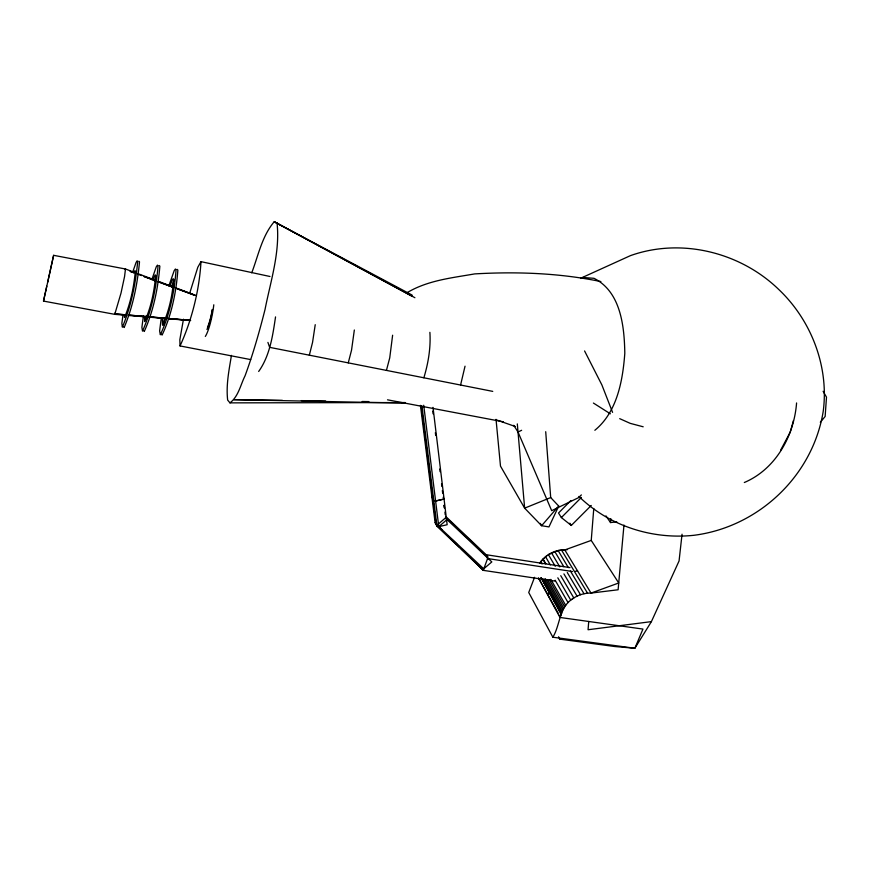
<?xml version="1.0" encoding="UTF-8"?>
<svg xmlns="http://www.w3.org/2000/svg" width="870" height="870" viewBox="0 0 870 870"><rect width="100%" height="100%" fill="white"/><g stroke="black" fill="none" stroke-linecap="round" stroke-linejoin="round"><path stroke-width="1.3" d="M124.149 314.886L124.508 317.55C130.641 302.978 133.86 286.85 135.35 271.103L134.948 270.646L134.197 271.788M392.62 335.211L389.738 357.853L386.432 370.392M682.047 534.213L679.068 560.954L651.402 621.626L634.861 648.259L552.863 637.221C559.997 625.486 559.062 609 570.764 600.104C576.473 595.58 583.705 592.872 591.024 593.079L618.733 582.987L591.241 540.411L593.775 508.493M354.34 330.002L351.534 350.175L348.261 362.866M588.729 621.474L588.066 629.739L651.402 621.626M796.583 402.951C794.06 435.924 775.67 469.18 744.318 482.513M616.797 521.869L610.512 522.565L610.838 518.694M315.234 324.684L312.558 342.356L309.339 355.178M623.975 525.078L618.113 589.773L591.024 593.079L564.804 549.938C554.962 549.677 545.164 554.864 539.791 563.107L540.292 562.346M164.082 319.399L163.81 324.978M162.331 319.051L162.516 325.206C169.193 311.025 172.477 294.821 173.652 279.205L173.173 278.726L172.325 279.846L170.15 285.425M275.54 316.908C272.756 335.624 269.896 355.721 258.673 371.468M144.474 316.549L144.67 321.541C151.097 307.186 154.349 291.026 155.665 275.355L155.23 274.887L153.316 278.661M145.997 319.225L146.345 315.734M161.081 319.497L159.623 330.915L160.33 334.743C169.791 314.701 174.446 291.754 176.088 269.656L175.403 269.015L174.196 270.635L168.867 285.838M143.419 315.853L141.897 327.294L142.506 331.111C151.608 310.818 156.208 287.937 158.068 265.763L157.426 265.132L156.285 266.775L151.815 279.705M123.04 314.494L121.865 323.368L122.355 327.185C131.065 306.566 135.611 283.74 137.699 261.457L137.134 260.837L136.068 262.501L132.751 271.973M465.037 366.183L460.578 385.029M231.442 355.384C229.038 370.12 225.939 385.105 227.657 400.08L229.963 402.864L405.202 402.549M125.541 315.223L114.753 314.342L43.5 301.085L46.784 286.197M135.589 272.799L125.476 269.004L53.625 255.323L47.665 282.304M183.472 319.203L179.829 339.757L180.046 345.934L250.69 359.593M53.625 255.323L43.5 301.085M423.864 377.787C428.29 363.105 430.889 347.695 429.889 332.34M793.451 420.525L790.254 432.107L780.738 449.986M189.888 292.624L197.816 267.242L200.992 261.652L269.994 276.497M154.425 281.01L156.198 276.388M251.745 272.821C258.303 255.584 262 236.085 274.213 221.741L414.903 297.714M171.564 286.774L174.087 280.216M483.731 568.806L437.121 525.099L445.386 517.987L491.811 561.922L483.731 568.806L483.252 570.133L436.979 526.285L435.098 522.511L420.438 405.355M486.537 556.572L487.581 558.54L483.241 570.35L555.071 581.106M534.561 577.299L528.732 592.503L552.863 637.221M820.323 422.265L825.141 416.48L826.5 397.177L823.118 391.293M540.27 523.392L541.608 525.719L548.948 526.915L558.779 505.916L541.608 525.719L524.643 508.156L500.489 466.113L496.03 419.351M125.041 269.493L125.476 269.004L124.562 276.54L121.017 293.07L114.753 314.342L114.699 313.211M570.829 500.609L558.518 513.006L561.367 517.563L571.296 525.458L591.252 505.47M561.367 517.563L581.388 497.444M581.367 494.921L578.506 497.683L551.689 510.679L518.02 432.031L513.713 425.31M546.838 555.756L540.716 561.694L542.064 564.054M180.046 345.934C191.889 320.062 199.35 290.047 200.992 261.652M447.039 519.564L438.784 526.665L436.979 526.285L421.972 406.072M229.963 402.864C238.489 396.481 240.49 384.91 245.046 375.84C253.018 354.166 259.358 331.948 265.013 309.568C270.581 281.173 280.227 252.202 277.041 223.014M572.134 599.136L573.798 597.94L560.758 575.69M594.841 430.28C617.156 412.043 622.757 380.69 624.801 353.361C624.377 326.544 620.875 291.787 593.982 278.302L583.204 277.519L580.834 278.498M567.392 549.644L558.116 550.547L548.404 554.603L555.267 566.316M518.02 432.031L521.641 430.28M406.605 292.962C427.344 280.401 451.389 277.976 474.737 273.898C516.889 271.483 559.443 273.039 600.876 281.565M581.182 278.008L630.435 255.639C681.232 237.51 740.392 252.191 778.824 289.547C811.308 320.377 829.066 366.455 823.248 411.14C812.906 475.749 758.629 527.057 693.966 535.289C652.076 539.715 609.25 525.98 578.898 496.465M558.54 505.872L550.699 497.575L524.643 508.156L517.313 423.907M564.804 549.938L591.241 540.411M432.912 498.847L431.933 496.835L433.793 500.587L435.62 500.989L444.07 499.032L433.01 407.367M435.62 500.989L444.07 499.054L447.147 524.719L438.784 526.665L423.723 405.257M558.573 636.775L559.867 639.145L562.912 638.569M282.424 400.352L233.791 399.656L405.431 403.125M301.335 400.624L325.652 400.972M362.127 401.494L368.88 401.592M128.238 315.451L147.139 316.995M149.836 317.224L166.029 318.55M168.726 318.779L190.312 320.551M166.29 318.289L128.619 315.081L190.595 320.432M168.987 318.518L190.519 320.356M643.191 426.789L630.239 423.364L619.69 418.655M559.867 639.145L614.894 646.54L634.861 648.259L642.952 629.075L560.65 617.548L559.388 615.286M487.581 558.54L572.504 571.536M485.536 554.614L570.013 567.621M387.509 399.819L503.447 421.83M492.746 391.38L269.635 347.347L267.916 342.399M515.268 426.507L496.368 419.873M137.71 274.18L141.516 275.583M157.992 281.673L173.195 287.296M194.739 295.256L177.001 288.699L194.826 295.332M158.025 281.706L173.25 287.35M138.123 273.745L155.828 280.39M158.362 281.336L196.294 295.572M412.086 295.05L274.213 221.741L412.423 296.431M610.359 413.815L593.405 403.049M177.165 269.385L177.861 270.026C176.229 292.124 171.575 315.07 162.081 335.08L161.439 334.232M445.897 516.639L487.809 556.332M445.918 517.552L487.929 557.355M435.13 522.653L441.993 530.091M451.824 539.411L456.739 544.076M465.591 552.461L471.486 558.061M437.447 525.697L439.361 527.557M447.941 535.931L459.393 547.089M461.296 548.948L483.241 570.35L482.295 568.306M159.21 265.513L159.852 266.144C158.014 288.307 153.414 311.188 144.268 331.459L143.691 330.622M138.928 261.217L139.504 261.837C137.438 284.109 132.882 306.947 124.138 327.522L123.627 326.696M605.944 515.866L610.512 522.565M569.85 523.174L571.296 525.458M545.642 563.521L542.956 559.073L545.664 563.771M561.487 550.025L587.544 593.177M558.116 550.547L568.338 567.588M570.383 571.003L584.009 593.721M554.766 551.504L563.803 566.685M567.273 572.525L580.486 594.721M551.504 552.863L559.791 566.892M563.934 573.917L577.06 596.135M545.533 556.691L550.308 564.902M557.811 577.811L570.764 600.104M555.158 580.236L568.045 602.584M550.84 579.376L565.674 605.313M549.22 579.627L564.695 606.771M547.6 579.877L563.716 608.228M545.338 578.659L562.966 609.761M543.967 578.996L562.205 611.284M541.249 577.843L561.476 613.665L559.975 617.45L538.606 578.256M542.826 579.366L561.694 612.85L561.378 613.654L541.227 577.832M538.552 578.028L547.404 593.862M548.035 594.993L558.127 613.035M541.042 577.691L561.183 614.416M584.586 350.958L601.888 384.942L612.578 412.38M443.167 497.281L444.07 499.054M421.254 405.866L436.098 524.501M432.749 411.129L433.075 413.837M435.359 432.673L435.685 435.37M439.741 469.006L440.079 471.714M441.536 483.807L441.873 486.515M442.351 490.539L442.678 493.246M444.124 505.361L444.45 508.058L444.091 505.307M444.929 512.104L445.255 514.801M545.707 431.705L550.699 497.575M548.328 594.014A29.939 23.62 -30.6 0 1 549.035 592.068M575.407 571.318A29.939 23.62 -30.6 0 1 577.593 570.981M212.519 309.459A20.053 3.643 -78.9 0 1 206.951 329.447M213.792 304.783A24.447 4.448 -78.9 0 1 205.32 336.44M212.215 309.666A18.683 3.393 -78.9 0 1 211.801 312.091M211.573 313.298A18.683 3.393 -78.9 0 1 207.462 327.403M125.922 314.853L115.166 313.929L125.932 314.864M133.915 272.778L130.108 271.364L133.926 272.778M155.458 280.738L144.05 276.519L155.491 280.771"/></g></svg>
